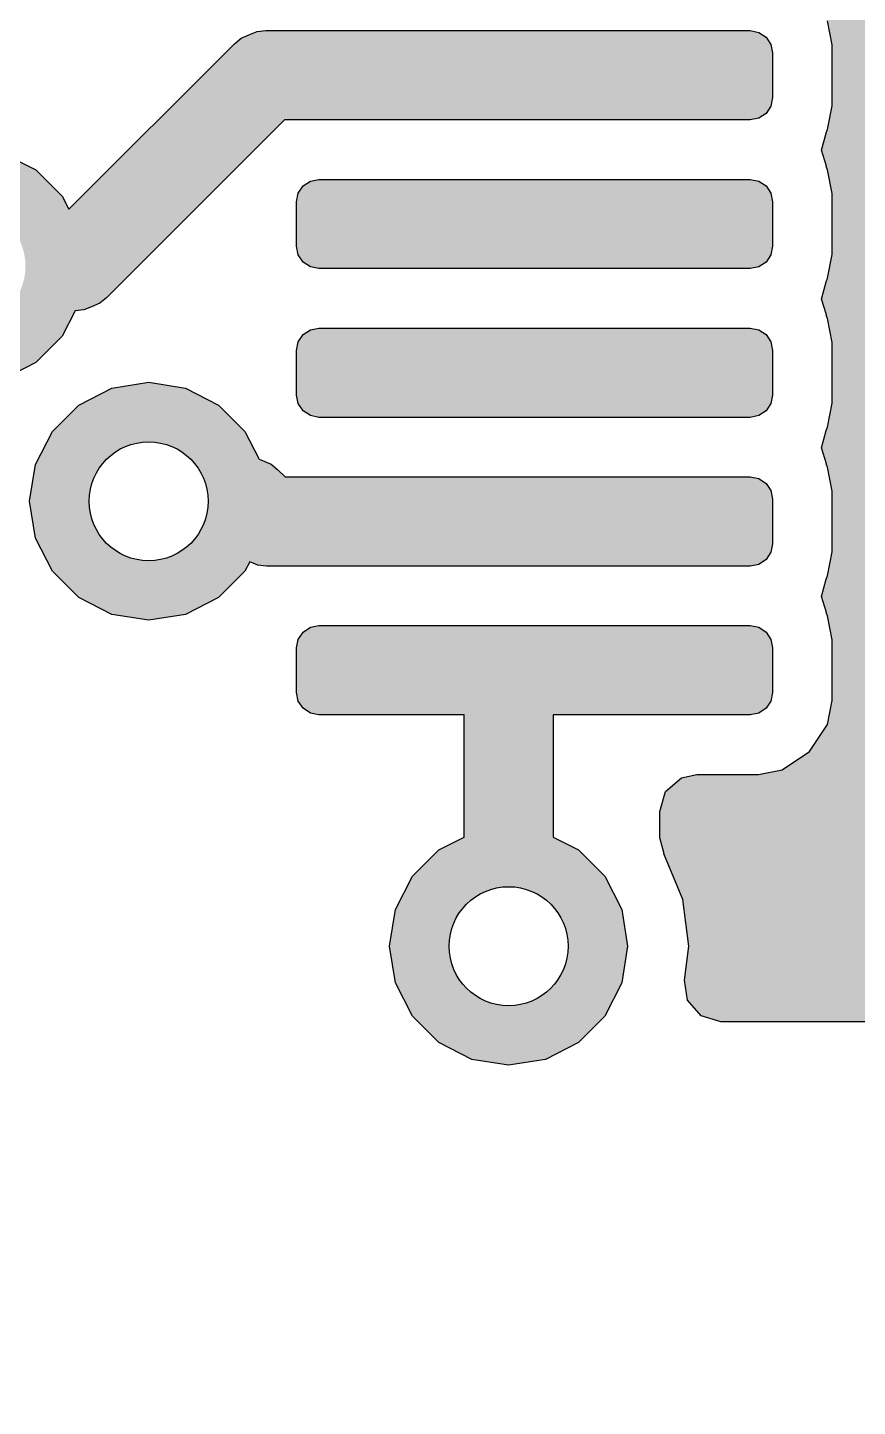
# Model space of a CAD drawing. Header units: millimetres. Extents: x -3894 to -3474, y -291 to 6.
# Drawn here: x -3818.422 to -3815.633, y -95.197 to -90.561 of the extents above; entities that cross this region are included whole.
import ezdxf

# ---------------------------------------------------------------- set-up
doc = ezdxf.new("R2010")
doc.units = ezdxf.units.MM
doc.layers.add('BLACK', color=7, linetype='Continuous')

msp = doc.modelspace()

# ---------------------------------------------------------------- hatches: boundary and pattern name
h = msp.add_hatch(color=256)
h.dxf.hatch_style = 1
h.paths.add_polyline_path([(-3802.3543, -87.3993), (-3802.3523, -87.4041), (-3802.3617, -87.3569), (-3802.3683, -87.3238), (-3802.3683, -87.1195), (-3802.3523, -87.0391), (-3802.3499, -87.0332), (-3802.3324, -86.9694), (-3802.3543, -86.8993), (-3802.3523, -86.9041), (-3802.3603, -86.8639), (-3802.3683, -86.8238), (-3802.3683, -86.6195), (-3802.3523, -86.5391), (-3802.3499, -86.5332), (-3802.3324, -86.4694), (-3802.3543, -86.3993), (-3802.3523, -86.4041), (-3802.3683, -86.3238), (-3802.3683, -86.1195), (-3802.3523, -86.0391), (-3802.3499, -86.0332), (-3802.3324, -85.9694), (-3802.3543, -85.8993), (-3802.3523, -85.9041), (-3802.3683, -85.8238), (-3802.3683, -85.6195), (-3802.3523, -85.5391), (-3802.3499, -85.5332), (-3802.3324, -85.4694), (-3802.3543, -85.3993), (-3802.3523, -85.4041), (-3802.3683, -85.3238), (-3802.3683, -85.1195), (-3802.3523, -85.0391), (-3802.3499, -85.0332), (-3802.3324, -84.9694), (-3802.3543, -84.8993), (-3802.3523, -84.9041), (-3802.3683, -84.8238), (-3802.3683, -84.6195), (-3802.3523, -84.5391), (-3802.3499, -84.5332), (-3802.3324, -84.4694), (-3802.3543, -84.3993), (-3802.3523, -84.4041), (-3802.3683, -84.3238), (-3802.3683, -84.1195), (-3802.3523, -84.0391), (-3802.3499, -84.0332), (-3802.3324, -83.9694), (-3802.3543, -83.8993), (-3802.3523, -83.9041), (-3802.3683, -83.8238), (-3802.3683, -83.6195), (-3802.3523, -83.5391), (-3802.3499, -83.5332), (-3802.3324, -83.4694), (-3802.3543, -83.3993), (-3802.3523, -83.4041), (-3802.3636, -83.3473), (-3802.3683, -83.3238), (-3802.3683, -83.1195), (-3802.3523, -83.0391), (-3802.3499, -83.0332), (-3802.3324, -82.9694), (-3802.3543, -82.8993), (-3802.3523, -82.9041), (-3802.3683, -82.8238), (-3802.3683, -82.6195), (-3802.3523, -82.5391), (-3802.3499, -82.5332), (-3802.3324, -82.4694), (-3802.3543, -82.3993), (-3802.3523, -82.4041), (-3802.3683, -82.3238), (-3802.3683, -82.1195), (-3802.3523, -82.0391), (-3802.3499, -82.0332), (-3802.3324, -81.9694), (-3802.3543, -81.8993), (-3802.3523, -81.9041), (-3802.3683, -81.8238), (-3802.3683, -81.6195), (-3802.3523, -81.5391), (-3802.3494, -81.5322), (-3802.3321, -81.469), (-3802.3542, -81.3982), (-3802.3519, -81.4039), (-3802.3583, -81.3716), (-3802.1311, -81.3716), (-3802.1209, -81.3711), (-3802.0953, -81.3711), (-3800.6428, -81.3716), (-3800.6141, -81.3659), (-3800.5898, -81.3497), (-3800.5735, -81.3253), (-3800.5678, -81.2966), (-3800.5678, -81.1466), (-3800.5735, -81.1179), (-3800.5898, -81.0936), (-3800.6141, -81.0773), (-3800.6428, -81.0716), (-3802.0928, -81.0716), (-3802.0953, -81.0721), (-3802.1199, -81.0721), (-3802.1204, -81.0721), (-3802.1209, -81.0721), (-3802.3583, -81.0716), (-3802.3519, -81.0393), (-3802.3497, -81.0342), (-3802.3497, -81.0342), (-3802.3321, -80.9699), (-3802.3537, -80.9009), (-3802.3523, -80.9041), (-3802.3683, -80.8238), (-3802.3683, -80.6195), (-3802.3523, -80.5391), (-3802.2914, -80.448), (-3802.2003, -80.3871), (-3802.1199, -80.3711), (-3801.9431, -80.3711), (-3801.8915, -80.3599), (-3801.8387, -80.3142), (-3801.8191, -80.2471), (-3801.8191, -79.5494), (-3801.8303, -79.4979), (-3801.876, -79.4451), (-3801.9431, -79.4254), (-3802.5683, -79.4254), (-3802.6198, -79.4366), (-3802.6726, -79.4823), (-3802.6923, -79.5494), (-3802.6923, -79.7988), (-3802.7083, -79.8791), (-3802.7692, -79.9703), (-3802.8603, -80.0311), (-3802.9407, -80.0471), (-3803.1449, -80.0471), (-3803.1719, -80.0418), (-3803.2253, -80.0311), (-3803.231, -80.0288), (-3803.2312, -80.0287), (-3803.295, -80.0112), (-3803.3652, -80.0332), (-3803.3603, -80.0311), (-3803.4407, -80.0471), (-3803.6449, -80.0471), (-3803.6719, -80.0418), (-3803.7253, -80.0311), (-3803.731, -80.0288), (-3803.7312, -80.0287), (-3803.795, -80.0112), (-3803.8652, -80.0332), (-3803.8603, -80.0311), (-3803.9407, -80.0471), (-3804.1449, -80.0471), (-3804.1719, -80.0418), (-3804.2253, -80.0311), (-3804.231, -80.0288), (-3804.2312, -80.0287), (-3804.295, -80.0112), (-3804.3652, -80.0332), (-3804.3603, -80.0311), (-3804.4407, -80.0471), (-3804.6449, -80.0471), (-3804.6719, -80.0418), (-3804.7253, -80.0311), (-3804.731, -80.0288), (-3804.7312, -80.0287), (-3804.795, -80.0112), (-3804.8652, -80.0332), (-3804.8603, -80.0311), (-3804.9407, -80.0471), (-3805.1449, -80.0471), (-3805.1719, -80.0418), (-3805.2253, -80.0311), (-3807.3603, -93.4121), (-3807.3542, -93.4146), (-3807.2906, -93.4321), (-3807.2205, -93.4101), (-3807.2253, -93.4121), (-3807.1954, -93.4062), (-3807.1449, -93.3961), (-3806.9407, -93.3961), (-3806.8603, -93.4121), (-3806.8542, -93.4146), (-3806.7906, -93.4321), (-3806.7205, -93.4101), (-3806.7253, -93.4121), (-3806.6954, -93.4062), (-3806.6449, -93.3961), (-3806.4407, -93.3961), (-3806.3603, -93.4121), (-3806.3542, -93.4146), (-3806.2906, -93.4321), (-3806.2205, -93.4101), (-3806.2253, -93.4121), (-3806.1954, -93.4062), (-3806.1449, -93.3961), (-3805.9407, -93.3961), (-3805.8603, -93.4121), (-3805.8542, -93.4146), (-3805.7906, -93.4321), (-3805.7205, -93.4101), (-3805.7253, -93.4121), (-3805.6954, -93.4062), (-3805.6449, -93.3961), (-3805.4407, -93.3961), (-3805.3603, -93.4121), (-3805.3542, -93.4146), (-3805.2906, -93.4321), (-3805.2205, -93.4101), (-3805.2253, -93.4121), (-3805.1954, -93.4062), (-3805.1449, -93.3961), (-3804.9407, -93.3961), (-3804.8603, -93.4121), (-3804.8542, -93.4146), (-3804.7906, -93.4321), (-3804.7205, -93.4101), (-3804.7253, -93.4121), (-3804.6954, -93.4062), (-3804.6449, -93.3961), (-3804.4407, -93.3961), (-3804.3603, -93.4121), (-3804.3542, -93.4146), (-3804.2906, -93.4321), (-3804.2205, -93.4101), (-3804.2253, -93.4121), (-3804.1954, -93.4062), (-3804.1449, -93.3961), (-3803.9407, -93.3961), (-3803.8603, -93.4121), (-3803.8536, -93.415), (-3803.7902, -93.4324), (-3803.7194, -93.4102), (-3803.7251, -93.4126), (-3803.6928, -93.4062), (-3803.6928, -93.6333), (-3803.6923, -93.6435), (-3803.6923, -93.6691), (-3803.6928, -95.1216), (-3803.6871, -95.1503), (-3803.6708, -95.1747), (-3803.6465, -95.1909), (-3803.6178, -95.1966), (-3803.4678, -95.1966), (-3803.4391, -95.1909), (-3803.4148, -95.1747), (-3803.3985, -95.1503), (-3803.3928, -95.1216), (-3803.3928, -93.6716), (-3803.3933, -93.6691), (-3803.3933, -93.6435), (-3803.3928, -93.4062), (-3803.3605, -93.4126), (-3803.3553, -93.4147), (-3803.2911, -93.4324), (-3803.222, -93.4108), (-3803.2253, -93.4121), (-3803.1449, -93.3961), (-3802.9407, -93.3961), (-3802.8603, -93.4121), (-3802.83, -93.4324), (-3802.7692, -93.473), (-3802.7285, -93.5339), (-3802.7083, -93.5641), (-3802.6923, -93.6445), (-3802.6923, -93.6445), (-3802.6923, -93.7271), (-3802.6885, -93.7578), (-3802.6528, -93.8179), (-3802.5903, -93.8492), (-3802.5209, -93.8417), (-3802.4838, -93.8263), (-3802.3271, -93.8057), (-3802.1703, -93.8263), (-3802.0245, -93.8867), (-3801.9623, -93.9034), (-3801.9431, -93.9034), (-3801.8915, -93.8922), (-3801.8387, -93.8464), (-3801.8191, -93.7794), (-3801.8191, -93.1961), (-3801.8303, -93.1446), (-3801.876, -93.0918), (-3801.9431, -93.0721), (-3802.1199, -93.0721), (-3802.1733, -93.0615), (-3802.2003, -93.0561), (-3802.2549, -93.0196), (-3802.2914, -92.9953), (-3802.3523, -92.9041), (-3802.3683, -92.8238), (-3802.3683, -92.6195), (-3802.3523, -92.5391), (-3802.3499, -92.5332), (-3802.3324, -92.4694), (-3802.3543, -92.3993), (-3802.3523, -92.4041), (-3802.3683, -92.3238), (-3802.3683, -92.1195), (-3802.3523, -92.0391), (-3802.3499, -92.0332), (-3802.3324, -91.9694), (-3802.3543, -91.8993), (-3802.3523, -91.9041), (-3802.3617, -91.8569), (-3802.3683, -91.8238), (-3802.3683, -91.6195), (-3802.3523, -91.5391), (-3802.3499, -91.5332), (-3802.3324, -91.4694), (-3802.3543, -91.3993), (-3802.3523, -91.4041), (-3802.3617, -91.3569), (-3802.3683, -91.3238), (-3802.3683, -91.1195), (-3802.3523, -91.0391), (-3802.3499, -91.0332), (-3802.3324, -90.9694), (-3802.3543, -90.8993), (-3802.3523, -90.9041), (-3802.3617, -90.8569), (-3802.3683, -90.8238), (-3802.3683, -90.6195), (-3802.3523, -90.5391), (-3802.3499, -90.5332), (-3802.3324, -90.4694), (-3802.3543, -90.3993), (-3802.3523, -90.4041), (-3802.3603, -90.3639), (-3802.3683, -90.3238), (-3802.3683, -90.1195), (-3802.3523, -90.0391), (-3802.3499, -90.0332), (-3802.3324, -89.9694), (-3802.3543, -89.8993), (-3802.3523, -89.9041), (-3802.3683, -89.8238), (-3802.3683, -89.6195), (-3802.3523, -89.5391), (-3802.3499, -89.5332), (-3802.3324, -89.4694), (-3802.3543, -89.3993), (-3802.3523, -89.4041), (-3802.3683, -89.3238), (-3802.3683, -89.1195), (-3802.3523, -89.0391), (-3802.3499, -89.0332), (-3802.3324, -88.9694), (-3802.3543, -88.8993), (-3802.3523, -88.9041), (-3802.3683, -88.8238), (-3802.3683, -88.6195), (-3802.3523, -88.5391), (-3802.3499, -88.5332), (-3802.3324, -88.4694), (-3802.3543, -88.3993), (-3802.3523, -88.4041), (-3802.3683, -88.3238), (-3802.3683, -88.1195), (-3802.3523, -88.0391), (-3802.3499, -88.0332), (-3802.3324, -87.9694), (-3802.3543, -87.8993), (-3802.3523, -87.9041), (-3802.3617, -87.8569), (-3802.3683, -87.8238), (-3802.3683, -87.6195), (-3802.3523, -87.5391), (-3802.3499, -87.5332), (-3802.3324, -87.4694)])
h.paths.add_polyline_path([(-3813.6719, -80.0418), (-3813.7253, -80.0311), (-3813.731, -80.0288), (-3813.7312, -80.0287), (-3813.795, -80.0112), (-3813.8652, -80.0332), (-3813.8603, -80.0311), (-3813.9407, -80.0471), (-3814.1449, -80.0471), (-3814.1719, -80.0418), (-3814.2253, -80.0311), (-3814.231, -80.0288), (-3814.2312, -80.0287), (-3814.295, -80.0112), (-3814.3652, -80.0332), (-3814.3603, -80.0311), (-3814.4407, -80.0471), (-3814.6449, -80.0471), (-3814.6719, -80.0418), (-3814.7253, -80.0311), (-3814.731, -80.0288), (-3814.7312, -80.0287), (-3814.795, -80.0112), (-3814.8652, -80.0332), (-3814.8603, -80.0311), (-3814.9407, -80.0471), (-3815.1449, -80.0471), (-3815.1983, -80.0365), (-3815.2253, -80.0311), (-3815.2799, -79.9946), (-3815.3164, -79.9703), (-3815.3773, -79.8791), (-3815.3933, -79.7988), (-3815.3933, -79.5494), (-3815.4045, -79.4979), (-3815.4503, -79.4451), (-3815.5173, -79.4254), (-3816.0691, -79.4254), (-3816.078, -79.4257), (-3816.1434, -79.4501), (-3816.1853, -79.506), (-3816.1903, -79.5757), (-3816.154, -79.6423), (-3816.0655, -79.7575), (-3816.005, -79.9036), (-3816.005, -79.9036), (-3815.9861, -80.0471), (-3815.9844, -80.0604), (-3816.0057, -80.2223), (-3816.0092, -80.2886), (-3815.9747, -80.3493), (-3815.9128, -80.3817), (-3815.8853, -80.3871), (-3815.8488, -80.4115), (-3815.7942, -80.448), (-3815.7854, -80.4612), (-3815.7333, -80.5391), (-3815.7173, -80.6195), (-3815.7173, -80.8238), (-3815.7237, -80.856), (-3815.7333, -80.9041), (-3815.7362, -80.9109), (-3815.7363, -80.9113), (-3815.7535, -80.9743), (-3815.7314, -81.0451), (-3815.7338, -81.0393), (-3815.7273, -81.0716), (-3815.9545, -81.0716), (-3815.9647, -81.0721), (-3815.9657, -81.0721), (-3815.9903, -81.0721), (-3817.4428, -81.0716), (-3817.4715, -81.0773), (-3817.4958, -81.0936), (-3817.5121, -81.1179), (-3817.5178, -81.1466), (-3817.5178, -81.2966), (-3817.5121, -81.3253), (-3817.4958, -81.3497), (-3817.4715, -81.3659), (-3817.4428, -81.3716), (-3815.9928, -81.3716), (-3815.9903, -81.3711), (-3815.9647, -81.3711), (-3815.7273, -81.3716), (-3815.7338, -81.4039), (-3815.7359, -81.4092), (-3815.7535, -81.4734), (-3815.7319, -81.5424), (-3815.7333, -81.5391), (-3815.7173, -81.6195), (-3815.7173, -81.8238), (-3815.7237, -81.856), (-3815.7333, -81.9041), (-3815.7357, -81.91), (-3815.7357, -81.91), (-3815.7532, -81.9738), (-3815.7313, -82.044), (-3815.7333, -82.0391), (-3815.7173, -82.1195), (-3815.7173, -82.3238), (-3815.7237, -82.356), (-3815.7333, -82.4041), (-3815.7357, -82.41), (-3815.7357, -82.41), (-3815.7532, -82.4738), (-3815.7313, -82.544), (-3815.7333, -82.5391), (-3815.7173, -82.6195), (-3815.7173, -82.8238), (-3815.7237, -82.856), (-3815.7333, -82.9041), (-3815.7357, -82.91), (-3815.7357, -82.91), (-3815.7532, -82.9738), (-3815.7313, -83.044), (-3815.7333, -83.0391), (-3815.7173, -83.1195), (-3815.7173, -83.3238), (-3815.7237, -83.356), (-3815.7333, -83.4041), (-3815.7357, -83.41), (-3815.7357, -83.41), (-3815.7532, -83.4738), (-3815.7313, -83.544), (-3815.7333, -83.5391), (-3815.7173, -83.6195), (-3815.7173, -83.8238), (-3815.7237, -83.856), (-3815.7333, -83.9041), (-3815.7357, -83.91), (-3815.7357, -83.91), (-3815.7532, -83.9738), (-3815.7313, -84.044), (-3815.7333, -84.0391), (-3815.7173, -84.1195), (-3815.7173, -84.3238), (-3815.7237, -84.356), (-3815.7333, -84.4041), (-3815.7357, -84.41), (-3815.7357, -84.41), (-3815.7532, -84.4738), (-3815.7313, -84.544), (-3815.7333, -84.5391), (-3815.7173, -84.6195), (-3815.7173, -84.8238), (-3815.7237, -84.856), (-3815.7333, -84.9041), (-3815.7357, -84.91), (-3815.7357, -84.91), (-3815.7532, -84.9738), (-3815.7313, -85.044), (-3815.7333, -85.0391), (-3815.7173, -85.1195), (-3815.7173, -85.3238), (-3815.7173, -85.3238), (-3815.7333, -85.4041), (-3815.7357, -85.41), (-3815.7357, -85.41), (-3815.7532, -85.4738), (-3815.7313, -85.544), (-3815.7333, -85.5391), (-3815.7173, -85.6195), (-3815.7173, -85.8238), (-3815.7173, -85.8238), (-3815.7333, -85.9041), (-3815.7357, -85.91), (-3815.7357, -85.91), (-3815.7532, -85.9738), (-3815.7313, -86.044), (-3815.7333, -86.0391), (-3815.7173, -86.1195), (-3815.7173, -86.3238), (-3815.7173, -86.3238), (-3815.7333, -86.4041), (-3815.7357, -86.41), (-3815.7357, -86.41), (-3815.7532, -86.4738), (-3815.7313, -86.544), (-3815.7333, -86.5391), (-3815.7173, -86.6195), (-3815.7173, -86.8238), (-3815.7173, -86.8238), (-3815.7333, -86.9041), (-3815.7357, -86.91), (-3815.7357, -86.91), (-3815.7532, -86.9738), (-3815.7313, -87.044), (-3815.7333, -87.0391), (-3815.7173, -87.1195), (-3815.7173, -87.3238), (-3815.7173, -87.3238), (-3815.7333, -87.4041), (-3815.7357, -87.41), (-3815.7357, -87.41), (-3815.7532, -87.4738), (-3815.7313, -87.544), (-3815.7333, -87.5391), (-3815.7173, -87.6195), (-3815.7173, -87.8238), (-3815.7173, -87.8238), (-3815.7333, -87.9041), (-3815.7357, -87.91), (-3815.7357, -87.91), (-3815.7532, -87.9738), (-3815.7313, -88.044), (-3815.7333, -88.0391), (-3815.7173, -88.1195), (-3815.7173, -88.3238), (-3815.7173, -88.3238), (-3815.7333, -88.4041), (-3815.7357, -88.41), (-3815.7357, -88.41), (-3815.7532, -88.4738), (-3815.7313, -88.544), (-3815.7333, -88.5391), (-3815.7173, -88.6195), (-3815.7173, -88.8238), (-3815.7173, -88.8238), (-3815.7333, -88.9041), (-3815.7357, -88.91), (-3815.7357, -88.91), (-3815.7532, -88.9738), (-3815.7313, -89.044), (-3815.7333, -89.0391), (-3815.7173, -89.1195), (-3815.7173, -89.3238), (-3815.7173, -89.3238), (-3815.7333, -89.4041), (-3815.7357, -89.41), (-3815.7357, -89.41), (-3815.7532, -89.4738), (-3815.7313, -89.544), (-3815.7333, -89.5391), (-3815.7173, -89.6195), (-3815.7173, -89.8238), (-3815.7173, -89.8238), (-3815.7333, -89.9041), (-3815.7357, -89.91), (-3815.7357, -89.91), (-3815.7532, -89.9738), (-3815.7313, -90.044), (-3815.7333, -90.0391), (-3815.7173, -90.1195), (-3815.7173, -90.3238), (-3815.7173, -90.3238), (-3815.7333, -90.4041), (-3815.7357, -90.41), (-3815.7357, -90.41), (-3815.7532, -90.4738), (-3815.7313, -90.544), (-3815.7333, -90.5391), (-3815.7173, -90.6195), (-3815.7173, -90.8238), (-3815.7173, -90.8238), (-3815.7333, -90.9041), (-3815.7357, -90.91), (-3815.7357, -90.91), (-3815.7532, -90.9738), (-3815.7313, -91.044), (-3815.7333, -91.0391), (-3815.7173, -91.1195), (-3815.7173, -91.3238), (-3815.7173, -91.3238), (-3815.7333, -91.4041), (-3815.7357, -91.41), (-3815.7357, -91.41), (-3815.7532, -91.4738), (-3815.7313, -91.544), (-3815.7333, -91.5391), (-3815.7173, -91.6195), (-3815.7173, -91.8238), (-3815.7173, -91.8238), (-3815.7333, -91.9041), (-3815.7357, -91.91), (-3815.7357, -91.91), (-3815.7532, -91.9738), (-3815.7313, -92.044), (-3815.7333, -92.0391), (-3815.7173, -92.1195), (-3815.7173, -92.3238), (-3815.7173, -92.3238), (-3815.7333, -92.4041), (-3815.7357, -92.41), (-3815.7357, -92.41), (-3815.7532, -92.4738), (-3815.7313, -92.544), (-3815.7333, -92.5391), (-3815.7173, -92.6195), (-3815.7173, -92.8238), (-3815.7333, -92.9041), (-3815.7942, -92.9953), (-3815.8853, -93.0561), (-3815.9657, -93.0721), (-3815.9657, -93.0721), (-3816.1731, -93.0721), (-3816.2246, -93.0833), (-3816.2774, -93.1291), (-3816.2971, -93.1961), (-3816.2971, -93.2847), (-3816.2804, -93.3468), (-3816.22, -93.4926), (-3816.1994, -93.6494), (-3816.2144, -93.7632), (-3816.2042, -93.8309), (-3816.1585, -93.8837), (-3816.0914, -93.9034), (-3815.5173, -93.9034), (-3815.4658, -93.8922), (-3815.413, -93.8464), (-3815.3933, -93.7794), (-3815.3933, -93.6445), (-3815.3773, -93.5641), (-3815.3164, -93.473), (-3815.2253, -93.4121), (-3815.1449, -93.3961), (-3814.9407, -93.3961), (-3814.8603, -93.4121), (-3814.8542, -93.4146), (-3814.7906, -93.4321), (-3814.7205, -93.4101), (-3814.7253, -93.4121), (-3814.6954, -93.4062), (-3814.6449, -93.3961), (-3814.4407, -93.3961), (-3814.3603, -93.4121), (-3814.3542, -93.4146), (-3814.2906, -93.4321), (-3814.2205, -93.4101), (-3814.2253, -93.4121), (-3814.1954, -93.4062), (-3814.1449, -93.3961), (-3813.9407, -93.3961), (-3813.8603, -93.4121), (-3813.8542, -93.4146), (-3813.7906, -93.4321), (-3813.7205, -93.4101), (-3813.7253, -93.4121), (-3813.6954, -93.4062), (-3813.6449, -93.3961), (-3813.4407, -93.3961), (-3813.3603, -93.4121), (-3813.3542, -93.4146), (-3813.2906, -93.4321), (-3813.2205, -93.4101), (-3813.2253, -93.4121), (-3813.1954, -93.4062), (-3813.1449, -93.3961)])
h = msp.add_hatch(color=256)
h.dxf.hatch_style = 1
h.paths.add_polyline_path([(-3815.9178, -92.6466), (-3815.9235, -92.6179), (-3815.9398, -92.5936), (-3815.9641, -92.5773), (-3815.9928, -92.5716), (-3817.4428, -92.5716), (-3817.4715, -92.5773), (-3817.4958, -92.5936), (-3817.5121, -92.6179), (-3817.5178, -92.6466), (-3817.5178, -92.7966), (-3817.5121, -92.8253), (-3817.4958, -92.8497), (-3817.4715, -92.8659), (-3817.4428, -92.8716), (-3816.9551, -92.8716), (-3816.9551, -93.2824), (-3817.0402, -93.3258), (-3817.1287, -93.4143), (-3817.1855, -93.5258), (-3817.2051, -93.6494), (-3817.1855, -93.773), (-3817.1287, -93.8845), (-3817.0402, -93.973), (-3816.9287, -94.0298), (-3816.8051, -94.0494), (-3816.6814, -94.0298), (-3816.5699, -93.973), (-3816.4814, -93.8845), (-3816.4246, -93.773), (-3816.4051, -93.6494), (-3816.4246, -93.5258), (-3816.4814, -93.4143), (-3816.5699, -93.3258), (-3816.6551, -93.2824), (-3816.6551, -92.8716), (-3815.9928, -92.8716), (-3815.9641, -92.8659), (-3815.9398, -92.8497), (-3815.9235, -92.8253), (-3815.9178, -92.7966)])
h.paths.add_polyline_path([(-3816.6051, -93.6494, -1), (-3817.0051, -93.6494, -1)], flags=16)
h.paths.add_polyline_path([(-3815.9178, -92.1466), (-3815.9235, -92.1179), (-3815.9398, -92.0936), (-3815.9641, -92.0773), (-3815.9928, -92.0716), (-3816.7178, -92.0716), (-3817.5567, -92.0716), (-3817.5806, -92.0478), (-3817.6033, -92.0291), (-3817.6381, -92.0147), (-3817.6436, -92.0124), (-3817.6914, -91.9187), (-3817.7798, -91.8302), (-3817.8914, -91.7734), (-3818.015, -91.7538), (-3818.1386, -91.7734), (-3818.2501, -91.8302), (-3818.3386, -91.9187), (-3818.3954, -92.0302), (-3818.415, -92.1538), (-3818.3954, -92.2774), (-3818.3386, -92.389), (-3818.2501, -92.4774), (-3818.1386, -92.5343), (-3818.015, -92.5538), (-3817.8914, -92.5343), (-3817.7798, -92.4774), (-3817.6914, -92.389), (-3817.6753, -92.3575), (-3817.664, -92.3622), (-3817.6481, -92.3687), (-3817.6189, -92.3716), (-3817.4428, -92.3716), (-3815.9928, -92.3716), (-3815.9641, -92.3659), (-3815.9398, -92.3497), (-3815.9235, -92.3253), (-3815.9178, -92.2966)])
h.paths.add_polyline_path([(-3818.215, -92.1538, -1), (-3817.815, -92.1538, -1)], flags=16)
h.paths.add_polyline_path([(-3815.9178, -91.6466), (-3815.9235, -91.6179), (-3815.9398, -91.5936), (-3815.9641, -91.5773), (-3815.9928, -91.5716), (-3817.4428, -91.5716), (-3817.4715, -91.5773), (-3817.4958, -91.5936), (-3817.5121, -91.6179), (-3817.5178, -91.6466), (-3817.5178, -91.7966), (-3817.5121, -91.8253), (-3817.4958, -91.8497), (-3817.4715, -91.8659), (-3817.4428, -91.8716), (-3815.9928, -91.8716), (-3815.9641, -91.8659), (-3815.9398, -91.8497), (-3815.9235, -91.8253), (-3815.9178, -91.7966)])
h.paths.add_polyline_path([(-3815.9178, -91.1466), (-3815.9235, -91.1179), (-3815.9398, -91.0936), (-3815.9641, -91.0773), (-3815.9928, -91.0716), (-3817.4428, -91.0716), (-3817.4715, -91.0773), (-3817.4958, -91.0936), (-3817.5121, -91.1179), (-3817.5178, -91.1466), (-3817.5178, -91.2966), (-3817.5121, -91.3253), (-3817.4958, -91.3497), (-3817.4715, -91.3659), (-3817.4428, -91.3716), (-3815.9928, -91.3716), (-3815.9641, -91.3659), (-3815.9398, -91.3497), (-3815.9235, -91.3253), (-3815.9178, -91.2966)], flags=17)
h.paths.add_polyline_path([(-3815.9178, -90.6466), (-3815.9235, -90.6179), (-3815.9398, -90.5936), (-3815.9641, -90.5773), (-3815.9928, -90.5716), (-3816.7178, -90.5716), (-3817.6209, -90.5716), (-3817.6502, -90.5745), (-3817.6726, -90.5838), (-3817.7043, -90.5969), (-3817.727, -90.6156), (-3818.2833, -91.1718), (-3818.3054, -91.1283), (-3818.3939, -91.0398), (-3818.5054, -90.983), (-3818.6291, -90.9634), (-3818.7527, -90.983), (-3818.8642, -91.0398), (-3818.9527, -91.1283), (-3819.0095, -91.2398), (-3819.0291, -91.3634), (-3819.0095, -91.487), (-3818.9527, -91.5985), (-3818.8642, -91.687), (-3818.7527, -91.7438), (-3818.6291, -91.7634), (-3818.5054, -91.7438), (-3818.3939, -91.687), (-3818.3054, -91.5985), (-3818.262, -91.5133), (-3818.2334, -91.5105), (-3818.2071, -91.4996), (-3818.1793, -91.4881), (-3818.1566, -91.4694), (-3817.5588, -90.8716), (-3817.4428, -90.8716), (-3815.9928, -90.8716), (-3815.9641, -90.8659), (-3815.9398, -90.8497), (-3815.9235, -90.8253), (-3815.9178, -90.7966)])
h.paths.add_polyline_path([(-3818.4291, -91.3634, -1), (-3818.8291, -91.3634, -1)], flags=16)
h.paths.add_polyline_path([(-3815.9178, -90.1466), (-3815.9235, -90.1179), (-3815.9398, -90.0936), (-3815.9641, -90.0773), (-3815.9928, -90.0716), (-3817.4428, -90.0716), (-3817.4715, -90.0773), (-3817.4958, -90.0936), (-3817.5121, -90.1179), (-3817.5178, -90.1466), (-3817.5178, -90.2966), (-3817.5121, -90.3253), (-3817.4958, -90.3497), (-3817.4715, -90.3659), (-3817.4428, -90.3716), (-3815.9928, -90.3716), (-3815.9641, -90.3659), (-3815.9398, -90.3497), (-3815.9235, -90.3253), (-3815.9178, -90.2966)], flags=17)
h.paths.add_polyline_path([(-3815.9178, -89.6466), (-3815.9235, -89.6179), (-3815.9398, -89.5936), (-3815.9641, -89.5773), (-3815.9928, -89.5716), (-3816.7178, -89.5716), (-3817.9919, -89.5716), (-3818.0212, -89.5745), (-3818.0399, -89.5823), (-3818.0753, -89.5969), (-3818.098, -89.6156), (-3818.3434, -89.8609), (-3818.6183, -89.8609), (-3818.6475, -89.8638), (-3818.6526, -89.8659), (-3818.7016, -89.8862), (-3818.7243, -89.9049), (-3819.3703, -90.5508), (-3819.3999, -90.5357), (-3819.5235, -90.5162), (-3819.6471, -90.5357), (-3819.7586, -90.5926), (-3819.8471, -90.6811), (-3819.9039, -90.7926), (-3819.9235, -90.9162), (-3819.9039, -91.0398), (-3819.8471, -91.1513), (-3819.7586, -91.2398), (-3819.6471, -91.2966), (-3819.5235, -91.3162), (-3819.3999, -91.2966), (-3819.2884, -91.2398), (-3819.1999, -91.1513), (-3819.1431, -91.0398), (-3819.1235, -90.9162), (-3819.1431, -90.7926), (-3819.1581, -90.763), (-3818.5561, -90.1609), (-3818.2812, -90.1609), (-3818.252, -90.1581), (-3818.2244, -90.1466), (-3818.1979, -90.1357), (-3818.1752, -90.117), (-3817.9298, -89.8716), (-3817.4428, -89.8716), (-3815.9928, -89.8716), (-3815.9641, -89.8659), (-3815.9398, -89.8497), (-3815.9235, -89.8253), (-3815.9178, -89.7966)])
h.paths.add_polyline_path([(-3819.3235, -90.9162, -1), (-3819.7235, -90.9162, -1)], flags=16)
h.paths.add_polyline_path([(-3815.9178, -89.1466), (-3815.9235, -89.1179), (-3815.9398, -89.0936), (-3815.9641, -89.0773), (-3815.9928, -89.0716), (-3816.7178, -89.0716), (-3818.933, -89.0716), (-3818.9623, -89.0745), (-3818.9781, -89.0811), (-3819.0163, -89.0969), (-3819.0391, -89.1156), (-3819.4804, -89.5569), (-3819.51, -89.5418), (-3819.6336, -89.5222), (-3819.7572, -89.5418), (-3819.8687, -89.5986), (-3819.9572, -89.6871), (-3820.014, -89.7986), (-3820.0336, -89.9222), (-3820.014, -90.0459), (-3819.9572, -90.1574), (-3819.8687, -90.2459), (-3819.7572, -90.3027), (-3819.6336, -90.3222), (-3819.51, -90.3027), (-3819.3985, -90.2459), (-3819.31, -90.1574), (-3819.2532, -90.0459), (-3819.2336, -89.9222), (-3819.2532, -89.7986), (-3819.2683, -89.769), (-3818.8709, -89.3716), (-3817.4428, -89.3716), (-3815.9928, -89.3716), (-3815.9641, -89.3659), (-3815.9398, -89.3497), (-3815.9235, -89.3253), (-3815.9178, -89.2966)])
h.paths.add_polyline_path([(-3819.4336, -89.9222, -1), (-3819.8336, -89.9222, -1)], flags=16)

# ---------------------------------------------------------------- linework, layer by layer
at = {"layer": 'BLACK', "linetype": 'Continuous'}
for p, q in [((-3817.6726, -90.5838), (-3817.6502, -90.5745)), ((-3817.6726, -90.5838), (-3817.6502, -90.5745)), ((-3817.6502, -90.5745), (-3817.6209, -90.5716)), ((-3817.6502, -90.5745), (-3817.6209, -90.5716)), ((-3817.6209, -90.5716), (-3816.7178, -90.5716)), ((-3817.6209, -90.5716), (-3816.7178, -90.5716)), ((-3816.7178, -90.5716), (-3815.9928, -90.5716)), ((-3816.7178, -90.5716), (-3815.9928, -90.5716)), ((-3815.9928, -90.5716), (-3815.9641, -90.5773)), ((-3815.9928, -90.5716), (-3815.9641, -90.5773)), ((-3815.7173, -90.6195), (-3815.7333, -90.5391)), ((-3815.7173, -90.6195), (-3815.7333, -90.5391)), ((-3818.2833, -91.1718), (-3817.727, -90.6156)), ((-3818.2833, -91.1718), (-3817.727, -90.6156)), ((-3817.727, -90.6156), (-3817.7043, -90.5969)), ((-3817.727, -90.6156), (-3817.7043, -90.5969)), ((-3817.7043, -90.5969), (-3817.6726, -90.5838)), ((-3817.7043, -90.5969), (-3817.6726, -90.5838)), ((-3815.9641, -90.5773), (-3815.9398, -90.5936)), ((-3815.9641, -90.5773), (-3815.9398, -90.5936)), ((-3815.9398, -90.5936), (-3815.9235, -90.6179)), ((-3815.9398, -90.5936), (-3815.9235, -90.6179)), ((-3815.9235, -90.6179), (-3815.9178, -90.6466)), ((-3815.9235, -90.6179), (-3815.9178, -90.6466)), ((-3815.7173, -90.8238), (-3815.7173, -90.6195)), ((-3815.7173, -90.8238), (-3815.7173, -90.6195)), ((-3815.9178, -90.6466), (-3815.9178, -90.7966)), ((-3815.9178, -90.6466), (-3815.9178, -90.7966)), ((-3815.9178, -90.7966), (-3815.9235, -90.8253)), ((-3815.9178, -90.7966), (-3815.9235, -90.8253)), ((-3815.9398, -90.8497), (-3815.9641, -90.8659)), ((-3815.9398, -90.8497), (-3815.9641, -90.8659)), ((-3815.9235, -90.8253), (-3815.9398, -90.8497)), ((-3815.9235, -90.8253), (-3815.9398, -90.8497)), ((-3815.7333, -90.9041), (-3815.7173, -90.8238)), ((-3815.7333, -90.9041), (-3815.7173, -90.8238)), ((-3815.7173, -90.8238), (-3815.7173, -90.8238)), ((-3815.7173, -90.8238), (-3815.7173, -90.8238)), ((-3817.5588, -90.8716), (-3818.1566, -91.4694)), ((-3817.5588, -90.8716), (-3818.1566, -91.4694)), ((-3817.4428, -90.8716), (-3817.5588, -90.8716)), ((-3817.4428, -90.8716), (-3817.5588, -90.8716)), ((-3815.9928, -90.8716), (-3817.4428, -90.8716)), ((-3815.9928, -90.8716), (-3817.4428, -90.8716)), ((-3815.9641, -90.8659), (-3815.9928, -90.8716)), ((-3815.9641, -90.8659), (-3815.9928, -90.8716)), ((-3815.7532, -90.9738), (-3815.7373, -90.9157)), ((-3815.7532, -90.9738), (-3815.7373, -90.9157)), ((-3815.738, -90.9154), (-3815.7357, -90.91)), ((-3815.738, -90.9154), (-3815.7357, -90.91)), ((-3815.7373, -90.9157), (-3815.738, -90.9154)), ((-3815.7373, -90.9157), (-3815.738, -90.9154)), ((-3815.7357, -90.91), (-3815.7348, -90.9065)), ((-3815.7357, -90.91), (-3815.7348, -90.9065)), ((-3815.7348, -90.9065), (-3815.7334, -90.9043)), ((-3815.7348, -90.9065), (-3815.7334, -90.9043)), ((-3815.7334, -90.9043), (-3815.7333, -90.9041)), ((-3815.7334, -90.9043), (-3815.7333, -90.9041)), ((-3818.5054, -90.983), (-3818.3939, -91.0398)), ((-3818.5054, -90.983), (-3818.3939, -91.0398)), ((-3815.7365, -91.0273), (-3815.7532, -90.9738)), ((-3815.7365, -91.0273), (-3815.7532, -90.9738)), ((-3815.738, -91.0279), (-3815.7365, -91.0273)), ((-3815.738, -91.0279), (-3815.7365, -91.0273)), ((-3815.7333, -91.0391), (-3815.738, -91.0279)), ((-3815.7333, -91.0391), (-3815.738, -91.0279)), ((-3815.7173, -91.1195), (-3815.7333, -91.0391)), ((-3815.7333, -91.0391), (-3815.7333, -91.0391)), ((-3815.7173, -91.1195), (-3815.7333, -91.0391)), ((-3815.7333, -91.0391), (-3815.7333, -91.0391)), ((-3818.3939, -91.0398), (-3818.3054, -91.1283)), ((-3818.3939, -91.0398), (-3818.3054, -91.1283)), ((-3817.4958, -91.0936), (-3817.4715, -91.0773)), ((-3817.4958, -91.0936), (-3817.4715, -91.0773)), ((-3817.4715, -91.0773), (-3817.4428, -91.0716)), ((-3817.4715, -91.0773), (-3817.4428, -91.0716)), ((-3817.4428, -91.0716), (-3815.9928, -91.0716)), ((-3817.4428, -91.0716), (-3815.9928, -91.0716)), ((-3815.9928, -91.0716), (-3815.9641, -91.0773)), ((-3815.9928, -91.0716), (-3815.9641, -91.0773)), ((-3815.9641, -91.0773), (-3815.9398, -91.0936)), ((-3815.9641, -91.0773), (-3815.9398, -91.0936)), ((-3818.3054, -91.1283), (-3818.2833, -91.1718)), ((-3818.3054, -91.1283), (-3818.2833, -91.1718)), ((-3817.5178, -91.1466), (-3817.5121, -91.1179)), ((-3817.5178, -91.1466), (-3817.5121, -91.1179)), ((-3817.5121, -91.1179), (-3817.4958, -91.0936)), ((-3817.5121, -91.1179), (-3817.4958, -91.0936)), ((-3815.9398, -91.0936), (-3815.9235, -91.1179)), ((-3815.9398, -91.0936), (-3815.9235, -91.1179)), ((-3815.9235, -91.1179), (-3815.9178, -91.1466)), ((-3815.9235, -91.1179), (-3815.9178, -91.1466)), ((-3815.7173, -91.3238), (-3815.7173, -91.1195)), ((-3815.7173, -91.3238), (-3815.7173, -91.1195)), ((-3817.5178, -91.2966), (-3817.5178, -91.1466)), ((-3817.5178, -91.2966), (-3817.5178, -91.1466)), ((-3815.9178, -91.1466), (-3815.9178, -91.2966)), ((-3815.9178, -91.1466), (-3815.9178, -91.2966)), ((-3817.5121, -91.3253), (-3817.5178, -91.2966)), ((-3817.5121, -91.3253), (-3817.5178, -91.2966)), ((-3815.9178, -91.2966), (-3815.9235, -91.3253)), ((-3815.9178, -91.2966), (-3815.9235, -91.3253)), ((-3817.4958, -91.3497), (-3817.5121, -91.3253)), ((-3817.4958, -91.3497), (-3817.5121, -91.3253)), ((-3817.4715, -91.3659), (-3817.4958, -91.3497)), ((-3817.4715, -91.3659), (-3817.4958, -91.3497)), ((-3815.9398, -91.3497), (-3815.9641, -91.3659)), ((-3815.9398, -91.3497), (-3815.9641, -91.3659)), ((-3815.9235, -91.3253), (-3815.9398, -91.3497)), ((-3815.9235, -91.3253), (-3815.9398, -91.3497)), ((-3815.7333, -91.4041), (-3815.7173, -91.3238)), ((-3815.7333, -91.4041), (-3815.7173, -91.3238)), ((-3815.7173, -91.3238), (-3815.7173, -91.3238)), ((-3815.7173, -91.3238), (-3815.7173, -91.3238)), ((-3817.4428, -91.3716), (-3817.4715, -91.3659)), ((-3817.4428, -91.3716), (-3817.4715, -91.3659)), ((-3815.9928, -91.3716), (-3817.4428, -91.3716)), ((-3815.9928, -91.3716), (-3817.4428, -91.3716)), ((-3815.9641, -91.3659), (-3815.9928, -91.3716)), ((-3815.9641, -91.3659), (-3815.9928, -91.3716)), ((-3815.738, -91.4154), (-3815.7357, -91.41)), ((-3815.738, -91.4154), (-3815.7357, -91.41)), ((-3815.7357, -91.41), (-3815.7348, -91.4065)), ((-3815.7357, -91.41), (-3815.7348, -91.4065)), ((-3815.7348, -91.4065), (-3815.7334, -91.4043)), ((-3815.7348, -91.4065), (-3815.7334, -91.4043)), ((-3815.7334, -91.4043), (-3815.7333, -91.4041)), ((-3815.7334, -91.4043), (-3815.7333, -91.4041)), ((-3815.7532, -91.4738), (-3815.7373, -91.4157)), ((-3815.7532, -91.4738), (-3815.7373, -91.4157)), ((-3815.7373, -91.4157), (-3815.738, -91.4154)), ((-3815.7373, -91.4157), (-3815.738, -91.4154)), ((-3818.2071, -91.4996), (-3818.2334, -91.5105)), ((-3818.2071, -91.4996), (-3818.2334, -91.5105)), ((-3818.1793, -91.4881), (-3818.2071, -91.4996)), ((-3818.1793, -91.4881), (-3818.2071, -91.4996)), ((-3818.1566, -91.4694), (-3818.1793, -91.4881)), ((-3818.1566, -91.4694), (-3818.1793, -91.4881)), ((-3815.7365, -91.5273), (-3815.7532, -91.4738)), ((-3815.7365, -91.5273), (-3815.7532, -91.4738)), ((-3818.262, -91.5133), (-3818.3054, -91.5985)), ((-3818.262, -91.5133), (-3818.3054, -91.5985)), ((-3818.2334, -91.5105), (-3818.262, -91.5133)), ((-3818.2334, -91.5105), (-3818.262, -91.5133)), ((-3815.738, -91.5279), (-3815.7365, -91.5273)), ((-3815.738, -91.5279), (-3815.7365, -91.5273)), ((-3815.7333, -91.5391), (-3815.738, -91.5279)), ((-3815.7333, -91.5391), (-3815.738, -91.5279)), ((-3815.7173, -91.6195), (-3815.7333, -91.5391)), ((-3815.7333, -91.5391), (-3815.7333, -91.5391)), ((-3815.7173, -91.6195), (-3815.7333, -91.5391)), ((-3815.7333, -91.5391), (-3815.7333, -91.5391)), ((-3817.5121, -91.6179), (-3817.4958, -91.5936)), ((-3817.5121, -91.6179), (-3817.4958, -91.5936)), ((-3817.4958, -91.5936), (-3817.4715, -91.5773)), ((-3817.4958, -91.5936), (-3817.4715, -91.5773)), ((-3817.4715, -91.5773), (-3817.4428, -91.5716)), ((-3817.4715, -91.5773), (-3817.4428, -91.5716)), ((-3817.4428, -91.5716), (-3815.9928, -91.5716)), ((-3817.4428, -91.5716), (-3815.9928, -91.5716)), ((-3815.9928, -91.5716), (-3815.9641, -91.5773)), ((-3815.9928, -91.5716), (-3815.9641, -91.5773)), ((-3815.9641, -91.5773), (-3815.9398, -91.5936)), ((-3815.9641, -91.5773), (-3815.9398, -91.5936)), ((-3815.9398, -91.5936), (-3815.9235, -91.6179)), ((-3815.9398, -91.5936), (-3815.9235, -91.6179)), ((-3818.3054, -91.5985), (-3818.3939, -91.687)), ((-3818.3054, -91.5985), (-3818.3939, -91.687)), ((-3817.5178, -91.6466), (-3817.5121, -91.6179)), ((-3817.5178, -91.6466), (-3817.5121, -91.6179)), ((-3815.9235, -91.6179), (-3815.9178, -91.6466)), ((-3815.9235, -91.6179), (-3815.9178, -91.6466)), ((-3815.7173, -91.8238), (-3815.7173, -91.6195)), ((-3815.7173, -91.8238), (-3815.7173, -91.6195)), ((-3818.3939, -91.687), (-3818.5054, -91.7438)), ((-3818.3939, -91.687), (-3818.5054, -91.7438)), ((-3817.5178, -91.7966), (-3817.5178, -91.6466)), ((-3817.5178, -91.7966), (-3817.5178, -91.6466)), ((-3815.9178, -91.6466), (-3815.9178, -91.7966)), ((-3815.9178, -91.6466), (-3815.9178, -91.7966)), ((-3818.2501, -91.8302), (-3818.1386, -91.7734)), ((-3818.2501, -91.8302), (-3818.1386, -91.7734)), ((-3818.1386, -91.7734), (-3818.015, -91.7538)), ((-3818.1386, -91.7734), (-3818.015, -91.7538)), ((-3818.015, -91.7538), (-3817.8914, -91.7734)), ((-3818.015, -91.7538), (-3817.8914, -91.7734)), ((-3817.8914, -91.7734), (-3817.7798, -91.8302)), ((-3817.8914, -91.7734), (-3817.7798, -91.8302)), ((-3817.5121, -91.8253), (-3817.5178, -91.7966)), ((-3817.5121, -91.8253), (-3817.5178, -91.7966)), ((-3817.4958, -91.8497), (-3817.5121, -91.8253)), ((-3817.4958, -91.8497), (-3817.5121, -91.8253)), ((-3815.9235, -91.8253), (-3815.9398, -91.8497)), ((-3815.9235, -91.8253), (-3815.9398, -91.8497)), ((-3815.9178, -91.7966), (-3815.9235, -91.8253)), ((-3815.9178, -91.7966), (-3815.9235, -91.8253)), ((-3815.7333, -91.9041), (-3815.7173, -91.8238)), ((-3815.7333, -91.9041), (-3815.7173, -91.8238)), ((-3815.7173, -91.8238), (-3815.7173, -91.8238)), ((-3815.7173, -91.8238), (-3815.7173, -91.8238)), ((-3818.3386, -91.9187), (-3818.2501, -91.8302)), ((-3818.3386, -91.9187), (-3818.2501, -91.8302)), ((-3817.7798, -91.8302), (-3817.6914, -91.9187)), ((-3817.7798, -91.8302), (-3817.6914, -91.9187)), ((-3817.4715, -91.8659), (-3817.4958, -91.8497)), ((-3817.4715, -91.8659), (-3817.4958, -91.8497)), ((-3817.4428, -91.8716), (-3817.4715, -91.8659)), ((-3817.4428, -91.8716), (-3817.4715, -91.8659)), ((-3815.9928, -91.8716), (-3817.4428, -91.8716)), ((-3815.9928, -91.8716), (-3817.4428, -91.8716)), ((-3815.9641, -91.8659), (-3815.9928, -91.8716)), ((-3815.9641, -91.8659), (-3815.9928, -91.8716)), ((-3815.9398, -91.8497), (-3815.9641, -91.8659)), ((-3815.9398, -91.8497), (-3815.9641, -91.8659)), ((-3818.3954, -92.0302), (-3818.3386, -91.9187)), ((-3818.3954, -92.0302), (-3818.3386, -91.9187)), ((-3817.6914, -91.9187), (-3817.6436, -92.0124)), ((-3817.6914, -91.9187), (-3817.6436, -92.0124)), ((-3815.7532, -91.9738), (-3815.7373, -91.9157)), ((-3815.7532, -91.9738), (-3815.7373, -91.9157)), ((-3815.738, -91.9154), (-3815.7357, -91.91)), ((-3815.738, -91.9154), (-3815.7357, -91.91)), ((-3815.7373, -91.9157), (-3815.738, -91.9154)), ((-3815.7373, -91.9157), (-3815.738, -91.9154)), ((-3815.7357, -91.91), (-3815.7348, -91.9065)), ((-3815.7357, -91.91), (-3815.7348, -91.9065)), ((-3815.7348, -91.9065), (-3815.7334, -91.9043)), ((-3815.7348, -91.9065), (-3815.7334, -91.9043)), ((-3815.7334, -91.9043), (-3815.7333, -91.9041)), ((-3815.7334, -91.9043), (-3815.7333, -91.9041)), ((-3817.6436, -92.0124), (-3817.6381, -92.0147)), ((-3817.6436, -92.0124), (-3817.6381, -92.0147)), ((-3815.7365, -92.0273), (-3815.7532, -91.9738)), ((-3815.7365, -92.0273), (-3815.7532, -91.9738)), ((-3818.415, -92.1538), (-3818.3954, -92.0302)), ((-3818.415, -92.1538), (-3818.3954, -92.0302)), ((-3817.6381, -92.0147), (-3817.6033, -92.0291)), ((-3817.6381, -92.0147), (-3817.6033, -92.0291)), ((-3817.6033, -92.0291), (-3817.5806, -92.0478)), ((-3817.6033, -92.0291), (-3817.5806, -92.0478)), ((-3817.5806, -92.0478), (-3817.5567, -92.0716)), ((-3817.5806, -92.0478), (-3817.5567, -92.0716)), ((-3815.738, -92.0279), (-3815.7365, -92.0273)), ((-3815.738, -92.0279), (-3815.7365, -92.0273)), ((-3815.7333, -92.0391), (-3815.738, -92.0279)), ((-3815.7333, -92.0391), (-3815.738, -92.0279)), ((-3815.7173, -92.1195), (-3815.7333, -92.0391)), ((-3815.7333, -92.0391), (-3815.7333, -92.0391)), ((-3815.7173, -92.1195), (-3815.7333, -92.0391)), ((-3815.7333, -92.0391), (-3815.7333, -92.0391)), ((-3817.5567, -92.0716), (-3816.7178, -92.0716)), ((-3817.5567, -92.0716), (-3816.7178, -92.0716)), ((-3816.7178, -92.0716), (-3815.9928, -92.0716)), ((-3816.7178, -92.0716), (-3815.9928, -92.0716)), ((-3815.9928, -92.0716), (-3815.9641, -92.0773)), ((-3815.9928, -92.0716), (-3815.9641, -92.0773)), ((-3815.9641, -92.0773), (-3815.9398, -92.0936)), ((-3815.9641, -92.0773), (-3815.9398, -92.0936)), ((-3815.9398, -92.0936), (-3815.9235, -92.1179)), ((-3815.9398, -92.0936), (-3815.9235, -92.1179)), ((-3815.9235, -92.1179), (-3815.9178, -92.1466)), ((-3815.9235, -92.1179), (-3815.9178, -92.1466)), ((-3815.9178, -92.1466), (-3815.9178, -92.2966)), ((-3815.9178, -92.1466), (-3815.9178, -92.2966)), ((-3815.7173, -92.3238), (-3815.7173, -92.1195)), ((-3815.7173, -92.3238), (-3815.7173, -92.1195)), ((-3818.3954, -92.2774), (-3818.415, -92.1538)), ((-3818.3954, -92.2774), (-3818.415, -92.1538)), ((-3818.3386, -92.389), (-3818.3954, -92.2774)), ((-3818.3386, -92.389), (-3818.3954, -92.2774)), ((-3815.9235, -92.3253), (-3815.9398, -92.3497)), ((-3815.9235, -92.3253), (-3815.9398, -92.3497)), ((-3815.9178, -92.2966), (-3815.9235, -92.3253)), ((-3815.9178, -92.2966), (-3815.9235, -92.3253)), ((-3815.7333, -92.4041), (-3815.7173, -92.3238)), ((-3815.7333, -92.4041), (-3815.7173, -92.3238)), ((-3815.7173, -92.3238), (-3815.7173, -92.3238)), ((-3815.7173, -92.3238), (-3815.7173, -92.3238)), ((-3817.6753, -92.3575), (-3817.6914, -92.389)), ((-3817.6753, -92.3575), (-3817.6914, -92.389)), ((-3817.664, -92.3622), (-3817.6753, -92.3575)), ((-3817.664, -92.3622), (-3817.6753, -92.3575)), ((-3817.6481, -92.3687), (-3817.664, -92.3622)), ((-3817.6481, -92.3687), (-3817.664, -92.3622)), ((-3817.6189, -92.3716), (-3817.6481, -92.3687)), ((-3817.6189, -92.3716), (-3817.6481, -92.3687)), ((-3817.4428, -92.3716), (-3817.6189, -92.3716)), ((-3817.4428, -92.3716), (-3817.6189, -92.3716)), ((-3815.9928, -92.3716), (-3817.4428, -92.3716)), ((-3815.9928, -92.3716), (-3817.4428, -92.3716)), ((-3815.9641, -92.3659), (-3815.9928, -92.3716)), ((-3815.9641, -92.3659), (-3815.9928, -92.3716)), ((-3815.9398, -92.3497), (-3815.9641, -92.3659)), ((-3815.9398, -92.3497), (-3815.9641, -92.3659)), ((-3818.2501, -92.4774), (-3818.3386, -92.389)), ((-3818.2501, -92.4774), (-3818.3386, -92.389)), ((-3817.6914, -92.389), (-3817.7798, -92.4774)), ((-3817.6914, -92.389), (-3817.7798, -92.4774)), ((-3815.7532, -92.4738), (-3815.7373, -92.4157)), ((-3815.7532, -92.4738), (-3815.7373, -92.4157)), ((-3815.738, -92.4154), (-3815.7357, -92.41)), ((-3815.738, -92.4154), (-3815.7357, -92.41)), ((-3815.7373, -92.4157), (-3815.738, -92.4154)), ((-3815.7373, -92.4157), (-3815.738, -92.4154)), ((-3815.7357, -92.41), (-3815.7348, -92.4065)), ((-3815.7357, -92.41), (-3815.7348, -92.4065)), ((-3815.7348, -92.4065), (-3815.7334, -92.4043)), ((-3815.7348, -92.4065), (-3815.7334, -92.4043)), ((-3815.7334, -92.4043), (-3815.7333, -92.4041)), ((-3815.7334, -92.4043), (-3815.7333, -92.4041)), ((-3815.7365, -92.5273), (-3815.7532, -92.4738)), ((-3815.7365, -92.5273), (-3815.7532, -92.4738)), ((-3818.1386, -92.5343), (-3818.2501, -92.4774)), ((-3818.1386, -92.5343), (-3818.2501, -92.4774)), ((-3817.7798, -92.4774), (-3817.8914, -92.5343)), ((-3817.7798, -92.4774), (-3817.8914, -92.5343)), ((-3818.015, -92.5538), (-3818.1386, -92.5343)), ((-3818.015, -92.5538), (-3818.1386, -92.5343)), ((-3817.8914, -92.5343), (-3818.015, -92.5538)), ((-3817.8914, -92.5343), (-3818.015, -92.5538)), ((-3815.738, -92.5279), (-3815.7365, -92.5273)), ((-3815.738, -92.5279), (-3815.7365, -92.5273)), ((-3815.7333, -92.5391), (-3815.738, -92.5279)), ((-3815.7333, -92.5391), (-3815.738, -92.5279)), ((-3815.7173, -92.6195), (-3815.7333, -92.5391)), ((-3815.7333, -92.5391), (-3815.7333, -92.5391)), ((-3815.7173, -92.6195), (-3815.7333, -92.5391)), ((-3815.7333, -92.5391), (-3815.7333, -92.5391)), ((-3817.5121, -92.6179), (-3817.4958, -92.5936)), ((-3817.5121, -92.6179), (-3817.4958, -92.5936)), ((-3817.4958, -92.5936), (-3817.4715, -92.5773)), ((-3817.4958, -92.5936), (-3817.4715, -92.5773)), ((-3817.4715, -92.5773), (-3817.4428, -92.5716)), ((-3817.4715, -92.5773), (-3817.4428, -92.5716)), ((-3817.4428, -92.5716), (-3815.9928, -92.5716)), ((-3817.4428, -92.5716), (-3815.9928, -92.5716)), ((-3815.9928, -92.5716), (-3815.9641, -92.5773)), ((-3815.9928, -92.5716), (-3815.9641, -92.5773)), ((-3815.9641, -92.5773), (-3815.9398, -92.5936)), ((-3815.9641, -92.5773), (-3815.9398, -92.5936)), ((-3815.9398, -92.5936), (-3815.9235, -92.6179)), ((-3815.9398, -92.5936), (-3815.9235, -92.6179)), ((-3817.5178, -92.6466), (-3817.5121, -92.6179)), ((-3817.5178, -92.6466), (-3817.5121, -92.6179)), ((-3817.5178, -92.7966), (-3817.5178, -92.6466)), ((-3817.5178, -92.7966), (-3817.5178, -92.6466)), ((-3815.9235, -92.6179), (-3815.9178, -92.6466)), ((-3815.9235, -92.6179), (-3815.9178, -92.6466)), ((-3815.9178, -92.6466), (-3815.9178, -92.7966)), ((-3815.9178, -92.6466), (-3815.9178, -92.7966)), ((-3815.7173, -92.8238), (-3815.7173, -92.6195)), ((-3815.7173, -92.8238), (-3815.7173, -92.6195)), ((-3817.5121, -92.8253), (-3817.5178, -92.7966)), ((-3817.5121, -92.8253), (-3817.5178, -92.7966)), ((-3815.9178, -92.7966), (-3815.9235, -92.8253)), ((-3815.9178, -92.7966), (-3815.9235, -92.8253)), ((-3817.4958, -92.8497), (-3817.5121, -92.8253)), ((-3817.4958, -92.8497), (-3817.5121, -92.8253)), ((-3815.9235, -92.8253), (-3815.9398, -92.8497)), ((-3815.9235, -92.8253), (-3815.9398, -92.8497)), ((-3815.7333, -92.9041), (-3815.7173, -92.8238)), ((-3815.7333, -92.9041), (-3815.7173, -92.8238)), ((-3817.4715, -92.8659), (-3817.4958, -92.8497)), ((-3817.4715, -92.8659), (-3817.4958, -92.8497)), ((-3817.4428, -92.8716), (-3817.4715, -92.8659)), ((-3817.4428, -92.8716), (-3817.4715, -92.8659)), ((-3816.9551, -92.8716), (-3817.4428, -92.8716)), ((-3816.9551, -92.8716), (-3817.4428, -92.8716)), ((-3816.9551, -93.2824), (-3816.9551, -92.8716)), ((-3816.9551, -93.2824), (-3816.9551, -92.8716)), ((-3815.9928, -92.8716), (-3816.6551, -92.8716)), ((-3816.6551, -92.8716), (-3816.6551, -93.2824)), ((-3815.9928, -92.8716), (-3816.6551, -92.8716)), ((-3816.6551, -92.8716), (-3816.6551, -93.2824)), ((-3815.9641, -92.8659), (-3815.9928, -92.8716)), ((-3815.9641, -92.8659), (-3815.9928, -92.8716)), ((-3815.9398, -92.8497), (-3815.9641, -92.8659)), ((-3815.9398, -92.8497), (-3815.9641, -92.8659)), ((-3815.7942, -92.9953), (-3815.7333, -92.9041)), ((-3815.7942, -92.9953), (-3815.7333, -92.9041)), ((-3815.8853, -93.0561), (-3815.7942, -92.9953)), ((-3815.8853, -93.0561), (-3815.7942, -92.9953)), ((-3816.2246, -93.0833), (-3816.1731, -93.0721)), ((-3816.2246, -93.0833), (-3816.1731, -93.0721)), ((-3816.1731, -93.0721), (-3815.9657, -93.0721)), ((-3816.1731, -93.0721), (-3815.9657, -93.0721)), ((-3815.9657, -93.0721), (-3815.8853, -93.0561)), ((-3815.9657, -93.0721), (-3815.8853, -93.0561)), ((-3815.9657, -93.0721), (-3815.9657, -93.0721)), ((-3815.9657, -93.0721), (-3815.9657, -93.0721)), ((-3816.2774, -93.1291), (-3816.2246, -93.0833)), ((-3816.2774, -93.1291), (-3816.2246, -93.0833)), ((-3816.2971, -93.1961), (-3816.2774, -93.1291)), ((-3816.2971, -93.1961), (-3816.2774, -93.1291)), ((-3816.2971, -93.2847), (-3816.2971, -93.1961)), ((-3816.2971, -93.2847), (-3816.2971, -93.1961)), ((-3817.0402, -93.3258), (-3816.9551, -93.2824)), ((-3817.0402, -93.3258), (-3816.9551, -93.2824)), ((-3816.6551, -93.2824), (-3816.5699, -93.3258)), ((-3816.6551, -93.2824), (-3816.5699, -93.3258)), ((-3816.2826, -93.3386), (-3816.2971, -93.2847)), ((-3816.2826, -93.3386), (-3816.2971, -93.2847)), ((-3817.1287, -93.4143), (-3817.0402, -93.3258)), ((-3817.1287, -93.4143), (-3817.0402, -93.3258)), ((-3816.5699, -93.3258), (-3816.4814, -93.4143)), ((-3816.5699, -93.3258), (-3816.4814, -93.4143)), ((-3816.2836, -93.339), (-3816.2826, -93.3386)), ((-3816.2836, -93.339), (-3816.2826, -93.3386)), ((-3816.2805, -93.3465), (-3816.2836, -93.339)), ((-3816.2805, -93.3465), (-3816.2836, -93.339)), ((-3816.22, -93.4926), (-3816.2805, -93.3465)), ((-3816.2805, -93.3465), (-3816.2805, -93.3465)), ((-3816.22, -93.4926), (-3816.2805, -93.3465)), ((-3816.2805, -93.3465), (-3816.2805, -93.3465)), ((-3817.1855, -93.5258), (-3817.1287, -93.4143)), ((-3817.1855, -93.5258), (-3817.1287, -93.4143)), ((-3816.4814, -93.4143), (-3816.4246, -93.5258)), ((-3816.4814, -93.4143), (-3816.4246, -93.5258)), ((-3816.1994, -93.6494), (-3816.22, -93.4926)), ((-3816.22, -93.4926), (-3816.22, -93.4926)), ((-3816.1994, -93.6494), (-3816.22, -93.4926)), ((-3816.22, -93.4926), (-3816.22, -93.4926)), ((-3817.2051, -93.6494), (-3817.1855, -93.5258)), ((-3817.2051, -93.6494), (-3817.1855, -93.5258)), ((-3816.4246, -93.5258), (-3816.4051, -93.6494)), ((-3816.4246, -93.5258), (-3816.4051, -93.6494)), ((-3817.1855, -93.773), (-3817.2051, -93.6494)), ((-3817.1855, -93.773), (-3817.2051, -93.6494)), ((-3816.4051, -93.6494), (-3816.4246, -93.773)), ((-3816.4051, -93.6494), (-3816.4246, -93.773)), ((-3816.2144, -93.7632), (-3816.1994, -93.6494)), ((-3816.2144, -93.7632), (-3816.1994, -93.6494)), ((-3816.1994, -93.6494), (-3816.1994, -93.6494)), ((-3816.1994, -93.6494), (-3816.1994, -93.6494)), ((-3817.1287, -93.8845), (-3817.1855, -93.773)), ((-3817.1287, -93.8845), (-3817.1855, -93.773)), ((-3816.4246, -93.773), (-3816.4814, -93.8845)), ((-3816.4246, -93.773), (-3816.4814, -93.8845)), ((-3816.2042, -93.8309), (-3816.2144, -93.7632)), ((-3816.2042, -93.8309), (-3816.2144, -93.7632)), ((-3816.1585, -93.8837), (-3816.2042, -93.8309)), ((-3816.1585, -93.8837), (-3816.2042, -93.8309)), ((-3817.0402, -93.973), (-3817.1287, -93.8845)), ((-3817.0402, -93.973), (-3817.1287, -93.8845)), ((-3816.4814, -93.8845), (-3816.5699, -93.973)), ((-3816.4814, -93.8845), (-3816.5699, -93.973)), ((-3816.0914, -93.9034), (-3816.1585, -93.8837)), ((-3816.0914, -93.9034), (-3816.1585, -93.8837)), ((-3815.5173, -93.9034), (-3816.0914, -93.9034)), ((-3815.5173, -93.9034), (-3816.0914, -93.9034)), ((-3816.9287, -94.0298), (-3817.0402, -93.973)), ((-3816.9287, -94.0298), (-3817.0402, -93.973)), ((-3816.5699, -93.973), (-3816.6814, -94.0298)), ((-3816.5699, -93.973), (-3816.6814, -94.0298)), ((-3816.8051, -94.0494), (-3816.9287, -94.0298)), ((-3816.8051, -94.0494), (-3816.9287, -94.0298)), ((-3816.6814, -94.0298), (-3816.8051, -94.0494)), ((-3816.6814, -94.0298), (-3816.8051, -94.0494))]:
    msp.add_line(p, q, dxfattribs=at)
at = {"layer": 'BLACK'}
for centre in [(-3818.015, -92.1538), (-3818.015, -92.1538), (-3816.8051, -93.6494), (-3816.8051, -93.6494)]:
    msp.add_circle(centre, 0.2, dxfattribs=at)

doc.saveas('drawing.dxf')
